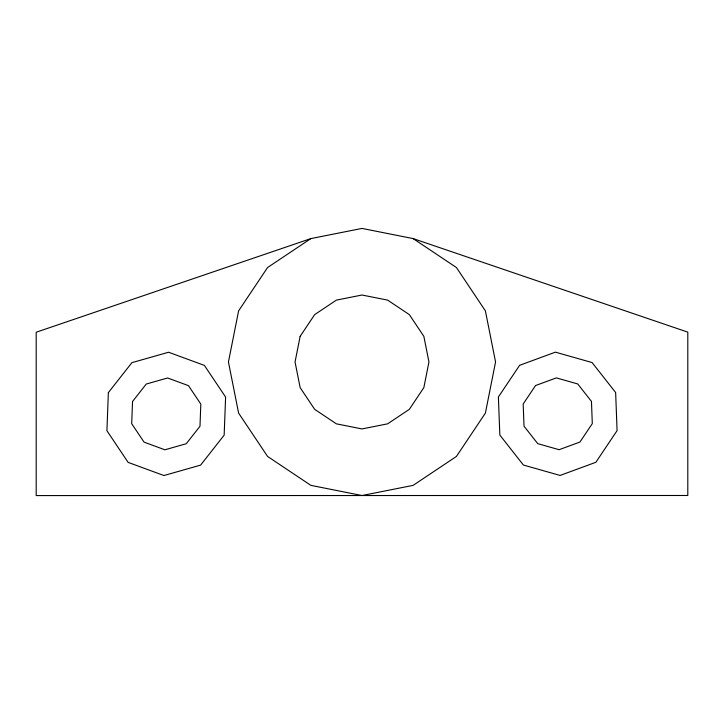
<?xml version="1.0" encoding="UTF-8"?>
<svg xmlns="http://www.w3.org/2000/svg" width="724" height="724" viewBox="0 0 724 724"><rect width="100%" height="100%" fill="white"/><g stroke="black" fill="none" stroke-linecap="round" stroke-linejoin="round"><path stroke-width="1.09" d="M310.886 238.585L267.563 267.536L238.603 310.868L228.44 361.982L238.603 413.087L267.563 456.419L310.886 485.37L362 495.533L413.114 485.37L456.437 456.419L485.397 413.087L495.56 361.982L485.397 310.868L456.437 267.536L413.114 238.585L362 228.422L310.886 238.585L36.2 332.235L36.2 495.578L687.8 495.488L687.8 332.144L413.114 238.585M108.356 392.616L106.917 430.717L128.139 462.383L163.923 475.532L200.602 465.125L224.159 435.16L225.607 397.06L204.376 365.394L168.592 352.244L131.913 362.652L108.356 392.616M132.537 401.503L131.696 423.694L144.058 442.138L164.9 449.794L186.258 443.731L199.987 426.273L200.82 404.083L188.457 385.639L167.615 377.982L146.257 384.046L132.537 401.503M300.143 336.352L295.048 361.982L300.143 387.602L314.65 409.322L336.379 423.839L362 428.934L387.621 423.839L409.35 409.322L423.857 387.602L428.952 361.982L423.857 336.352L409.35 314.632L387.621 300.116L362 295.021L336.379 300.116L314.65 314.632L300.143 336.352M519.624 365.303L498.393 396.969L499.841 435.07L523.398 465.034L560.077 475.442L595.861 462.292L617.083 430.626L615.644 392.535L592.087 362.561L555.408 352.154L519.624 365.303M535.543 385.548L523.181 404.001L524.013 426.183L537.742 443.64L559.1 449.704L579.942 442.047L592.304 423.603L591.463 401.413L577.743 383.955L556.385 377.892L535.543 385.548"/></g></svg>
